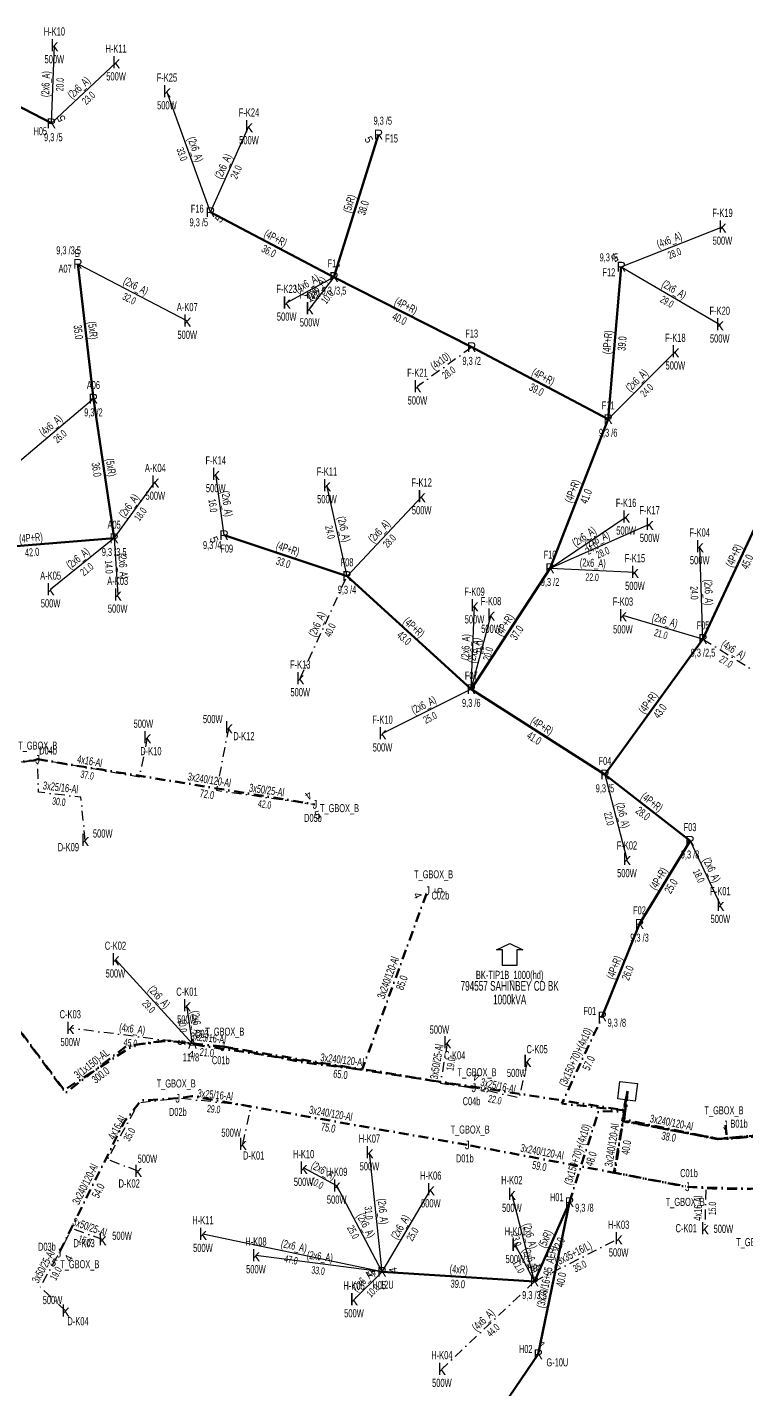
# Model space of a CAD drawing. Header units: millimetres. Extents: x 563565 to 566167, y 4094172 to 4096697.
# Drawn here: x 564904.7 to 565089, y 4095538.6 to 4095887.5 of the extents above; entities that cross this region are included whole.
import ezdxf
from ezdxf.enums import TextEntityAlignment as Align

# ---------------------------------------------------------------- set-up
doc = ezdxf.new("R2010")
doc.units = ezdxf.units.MM
doc.linetypes.add('DASHDOT', pattern=[5, 2.5, -1.25, 0, -1.25])
for name, color, linetype, lineweight in [('DIREK_AG_MEVCUT', 120, 'Continuous', 25), ('DIREK_BOX_YENI', 5, 'Continuous', 25), ('DIREK_OG_MEVCUT', 16, 'Continuous', 25), ('HAT_ABONE_HAVAI_MEVCUT', 56, 'Continuous', 30), ('HAT_ABONE_YERALTI_MEVCUT', 56, 'DASHDOT', 30), ('HAT_ABONE_YERALTI_YENI', 30, 'DASHDOT', 30), ('HAT_AG_HAVAI_MEVCUT', 126, 'Continuous', 50), ('HAT_AG_YERALTI_MEVCUT', 126, 'DASHDOT', 50), ('HAT_AG_YERALTI_YENI', 3, 'DASHDOT', 50), ('HAT_BOX_YERALTI_YENI', 5, 'DASHDOT', 50), ('HAT_OG_YERALTI_YENI', 1, 'DASHDOT', 70), ('KOFRE_ABONE_MEVCUT', 6, 'Continuous', 25), ('TRAFO_MEVCUT', 5, 'Continuous', 30)]:
    doc.layers.add(name, color=color, linetype=linetype, lineweight=lineweight)
doc.styles.add('Direk', font='B_CAD')
doc.styles.get("Standard").update_dxf_attribs({"font": 'Arial'})

# ---------------------------------------------------------------- blocks, each defined once
blk = doc.blocks.new('MEV_BINA_KARE')
at = {"layer": 'TRAFO_MEVCUT', "linetype": 'Continuous'}
for p, q in [((-2.25, -2.25), (-2.25, 2.25)), ((-2.25, 2.25), (2.25, 2.25)), ((0, 1.8), (0, 2.7)), ((2.25, 2.25), (2.25, -2.25)), ((2.25, -2.25), (-2.25, -2.25))]:
    blk.add_line(p, q, dxfattribs=at)
blk = doc.blocks.new('MEV_BETKOSK')
at = {"layer": 'TRAFO_MEVCUT', "linetype": 'Continuous'}
for p, q in [((-3.4, 2), (0, 3.6)), ((0, 3.6), (3.4, 2)), ((-1.8, 2), (-3.4, 2)), ((-1.8, -2), (-1.8, 2)), ((3.4, 2), (1.8, 2)), ((1.8, 2), (1.8, -2)), ((1.8, -2), (-1.8, -2))]:
    blk.add_line(p, q, dxfattribs=at)

msp = doc.modelspace()

# ---------------------------------------------------------------- linework, layer by layer
at = {"layer": 'HAT_ABONE_HAVAI_MEVCUT'}
for p, q in [((564910.92, 4095862.94), (564911.67, 4095882.91)), ((564910.92, 4095862.94), (564927.48, 4095878.52)), ((564951.65, 4095840.2), (564940.49, 4095871.11)), ((564951.65, 4095840.2), (564961.51, 4095862.17)), ((565056.87, 4095826.23), (565082.77, 4095836.45)), ((564917.69, 4095826.95), (564945.7, 4095812.34)), ((565056.87, 4095826.23), (565082.08, 4095811.4)), ((564983.28, 4095823.58), (564971.17, 4095817)), ((564983.28, 4095823.58), (564977.05, 4095815.52)), ((565053.5, 4095787.21), (565070.71, 4095804.48)), ((564921.67, 4095792.42), (564902.23, 4095775.88)), ((564955.15, 4095757.48), (564953, 4095773.08)), ((564926.98, 4095756.67), (564937.52, 4095771.14)), ((564986.62, 4095747.02), (564981.48, 4095770.24)), ((564986.62, 4095747.02), (565005.74, 4095767.41)), ((565038.61, 4095748.99), (565058.09, 4095762.21)), ((565038.61, 4095748.99), (565064.12, 4095760.32)), ((564926.98, 4095756.67), (564910.71, 4095743.57)), ((564926.98, 4095756.67), (564927.89, 4095742.22)), ((565077.78, 4095730.88), (565076.95, 4095754.62)), ((565038.61, 4095748.99), (565060.35, 4095748.04)), ((565018.44, 4095718.03), (565019.27, 4095739.47)), ((565018.44, 4095718.03), (565023.51, 4095737.05)), ((565077.78, 4095730.88), (565057.27, 4095736.92)), ((565018.44, 4095718.03), (564995.71, 4095706.68)), ((565052.68, 4095696.16), (565058.31, 4095674.48)), ((565074.47, 4095679.22), (565082.24, 4095662.76)), ((564947.03, 4095627.25), (564927.31, 4095648.8)), ((564947.03, 4095627.25), (564945.62, 4095637.02)), ((564995.61, 4095568.83), (564992.37, 4095599.41)), ((564983.98, 4095590.89), (564975.5, 4095595.43)), ((564995.61, 4095568.83), (564983.98, 4095590.89)), ((564995.61, 4095568.83), (565008.08, 4095589.94)), ((565034.63, 4095566.38), (565028.83, 4095588.77)), ((564995.61, 4095568.83), (564949.71, 4095578.51)), ((564995.61, 4095568.83), (564963.29, 4095573.05)), ((565034.63, 4095566.38), (565029.73, 4095575.67)), ((564995.61, 4095568.83), (564988.41, 4095561.77))]:
    msp.add_line(p, q, dxfattribs=at)
at = {"layer": 'HAT_ABONE_YERALTI_MEVCUT', "flags": 128}
for points in [[(565018.55, 4095805.61), (565004.65, 4095795.53)], [(564974.64, 4095720.81), (564986.62, 4095747.02)], [(565077.78, 4095730.88), (565091.5, 4095722.33)], [(564947.03, 4095627.25), (564915.74, 4095631.24)], [(565034.63, 4095566.38), (565056.18, 4095577.36)], [(565034.63, 4095566.38), (565010.91, 4095543.95)]]:
    msp.add_lwpolyline(points, dxfattribs=at)
at = {"layer": 'HAT_ABONE_YERALTI_YENI', "flags": 128}
for points in [[(564877.98, 4095708.72), (564880.132601, 4095696.794951), (564903.449844, 4095699.315734), (564907.381047, 4095700.073995)], [(564894.88, 4095711.8), (564896.275227, 4095698.455548), (564907.381047, 4095700.073995)], [(564935.46, 4095705.69), (564933.442184, 4095695.534396), (564907.381047, 4095700.073995)], [(564956.33, 4095708.2), (564953.15748, 4095692.156712), (564978.413612, 4095688.541131)], [(564919.54, 4095679.34), (564918.486807, 4095690.386949), (564907.602426, 4095691.674349), (564907.381047, 4095700.073995)], [(565012.3, 4095627.58), (565010.545875, 4095617.125004), (565019.124103, 4095615.975292)], [(565032.8, 4095622.81), (565030.676129, 4095613.37984), (565019.124103, 4095615.975292)], [(564933.1, 4095594.64), (564925.248634, 4095597.585125), (564933.351151, 4095612.169655), (564943.278463, 4095613.284606)], [(564959.909401, 4095601.546355), (564962.071113, 4095611.353348), (564943.278463, 4095613.284606)], [(565073.812, 4095590.631), (565076.96132, 4095590.309341), (565078.489584, 4095590.264392), (565078.26, 4095579.93)], [(564924.01, 4095577.13), (564916.163851, 4095579.942056), (564912.866009, 4095573.645881)], [(564914.547038, 4095558.891265), (564908.065025, 4095564.923139), (564912.866009, 4095573.645881)]]:
    msp.add_lwpolyline(points, dxfattribs=at)
at = {"layer": 'HAT_AG_HAVAI_MEVCUT'}
for p, q in [((564910.92, 4095862.94), (564877.53, 4095880.37)), ((564983.28, 4095823.58), (564994.68, 4095860.1)), ((564951.65, 4095840.2), (564983.28, 4095823.58)), ((564921.67, 4095792.42), (564917.69, 4095826.95)), ((565053.5, 4095787.21), (565056.87, 4095826.23)), ((564983.28, 4095823.58), (565018.55, 4095805.61)), ((565018.55, 4095805.61), (565053.5, 4095787.21)), ((564926.98, 4095756.67), (564921.67, 4095792.42)), ((565053.5, 4095787.21), (565038.61, 4095748.99)), ((565077.78, 4095730.88), (565096.95, 4095772.03)), ((564986.62, 4095747.02), (564955.15, 4095757.48)), ((564926.98, 4095756.67), (564884.65, 4095753.26)), ((565018.44, 4095718.03), (564986.62, 4095747.02)), ((565038.61, 4095748.99), (565018.44, 4095718.03)), ((565052.68, 4095696.16), (565077.78, 4095730.88)), ((565018.44, 4095718.03), (565052.68, 4095696.16)), ((565074.47, 4095679.22), (565052.68, 4095696.16)), ((565061.53, 4095657.91), (565074.47, 4095679.22)), ((565052, 4095634.25), (565061.53, 4095657.91)), ((565034.63, 4095566.38), (565043.61, 4095586.7)), ((565043.61, 4095586.7), (565035.612373, 4095547.718966)), ((564995.61, 4095568.83), (565034.63, 4095566.38)), ((565035.612373, 4095547.718966), (565012.99999, 4095514.722986))]:
    msp.add_line(p, q, dxfattribs=at)
at = {"layer": 'HAT_AG_YERALTI_MEVCUT', "flags": 128}
for points in [[(565058.462, 4095615.088), (565058.181272, 4095610.113785), (565041.599547, 4095611.908958), (565052, 4095634.25)], [(565043.61, 4095586.7), (565051.03515, 4095609.979992), (565057.821374, 4095609.820316), (565058.462, 4095615.088)]]:
    msp.add_lwpolyline(points, dxfattribs=at)
at = {"layer": 'HAT_AG_YERALTI_YENI', "flags": 128}
for points in [[(565231.49713, 4095608.687192), (565232.222288, 4095604.48562), (565190.792826, 4095607.407302), (565163.67961, 4095608.751277), (565135.9017, 4095607.584446), (565108.613183, 4095605.013365), (565084.480083, 4095602.909753), (565081.032498, 4095603.026621), (565057.111884, 4095607.409298), (565058.462, 4095615.088)], [(565114.975, 4095612.663), (565115.574167, 4095605.61316), (565083.318789, 4095603.042079), (565081.651327, 4095602.81031), (565057.40136, 4095607.485002), (565058.462, 4095615.088)]]:
    msp.add_lwpolyline(points, dxfattribs=at)
at = {"layer": 'HAT_BOX_YERALTI_YENI', "flags": 128}
for points in [[(564862.148, 4095720.412), (564865.943295, 4095694.121273), (564887.518044, 4095698.27641), (564906.419454, 4095699.758909), (564907.381047, 4095700.073995)], [(564907.381047, 4095700.073995), (564923.70205, 4095697.438774), (564978.413612, 4095688.541131)], [(564954.791, 4095626.498), (564939.94598, 4095628.068648), (564932.274958, 4095627.003229), (564914.086564, 4095615.294473), (564881.271354, 4095659.676088), (564875.189453, 4095668.112421), (564861.743096, 4095663.86784), (564810.456908, 4095649.276993), (564805.788, 4095661.413)], [(564954.791, 4095626.498), (564990.512864, 4095620.648092), (565007.249063, 4095666.409307)], [(564954.791, 4095626.498), (564947.03, 4095627.25)], [(565019.124103, 4095615.975292), (564994.22318, 4095620.196107), (564976.127558, 4095622.356778), (564954.791, 4095626.498)], [(565058.462, 4095615.088), (565055.053696, 4095594.215162), (565017.422, 4095601.327)], [(565227.974494, 4095590.767235), (565228.081084, 4095591.559049), (565209.605729, 4095593.048104), (565182.726783, 4095594.816405), (565156.399789, 4095595.753288), (565115.177392, 4095591.756409), (565089.653572, 4095590.085207), (565080.234067, 4095590.16117), (565073.397329, 4095590.616953), (565054.973316, 4095594.239162), (565057.984897, 4095611.27482), (565058.462, 4095615.088)], [(565058.462, 4095615.088), (565057.355884, 4095607.736318), (565055.197058, 4095594.214049), (565073.812, 4095590.631)], [(565058.462, 4095615.088), (565057.369225, 4095607.591396), (565081.385457, 4095602.916703), (565083.898104, 4095603.033571), (565083.547503, 4095606.422723)], [(565058.462, 4095615.088), (565057.571777, 4095607.516983), (565081.576322, 4095602.807231), (565099.427804, 4095604.174578), (565164.274263, 4095609.111384), (565182.809418, 4095607.592109), (565256.367819, 4095602.644831)], [(564943.278463, 4095613.284606), (564933.929405, 4095612.730588), (564929.566512, 4095607.259658), (564912.866009, 4095573.645881)], [(565017.422, 4095601.327), (564946.866525, 4095613.840029), (564943.278463, 4095613.284606)], [(565083.547503, 4095606.422723), (565083.898104, 4095602.916703), (565114.283605, 4095605.487784), (565145.9718, 4095608.505522), (565156.84046, 4095608.622389), (565172.968149, 4095608.271787)], [(565073.812, 4095590.631), (565090.051481, 4095590.099618), (565115.727228, 4095591.998712), (565137.680752, 4095594.049733), (565159.547382, 4095595.374867), (565161.169971, 4095595.600399)]]:
    msp.add_lwpolyline(points, dxfattribs=at)
at = {"layer": 'HAT_OG_YERALTI_YENI', "flags": 128}
for points in [[(564805.788, 4095661.413), (564810.56345, 4095649.596618), (564862.915337, 4095664.771123), (564875.339987, 4095668.066499), (564882.425128, 4095658.073584), (564914.664141, 4095614.736857), (564930.050242, 4095626.613847), (564940.937482, 4095628.053482), (565025.837657, 4095615.19185), (565057.478093, 4095610.249865), (565058.462, 4095615.088)], [(565058.462, 4095615.088), (565057.496446, 4095607.86214), (565081.514943, 4095602.89386), (565115.584684, 4095606.053952), (565141.754196, 4095608.226515), (565164.897766, 4095609.031934), (565237.554779, 4095604.583522), (565286.292329, 4095599.464607), (565323.983558, 4095596.327563), (565340.309921, 4095594.56647), (565355.903754, 4095591.938684), (565360.992553, 4095558.933998), (565367.267251, 4095518.511271), (565413.073392, 4095525.423973), (565450.990788, 4095530.85753), (565449.767, 4095536.37)]]:
    msp.add_lwpolyline(points, dxfattribs=at)

# ---------------------------------------------------------------- block references
at = {"layer": 'TRAFO_MEVCUT'}
msp.add_blockref('MEV_BETKOSK', (565028.274964, 4095649.315501), dxfattribs=at)
at = {"layer": 'TRAFO_MEVCUT', "rotation": 172.79382}
msp.add_blockref('MEV_BINA_KARE', (565058.462, 4095615.088), dxfattribs=at)

# ---------------------------------------------------------------- texts
at = {"layer": 'DIREK_AG_MEVCUT', "linetype": 'ByBlock', "style": 'Direk'}
for p in [(564910.92, 4095862.94), (564994.68, 4095860.1), (564951.65, 4095840.2), (564917.69, 4095826.95), (565056.87, 4095826.23), (564983.28, 4095823.58), (565018.55, 4095805.61), (564921.67, 4095792.42), (565053.5, 4095787.21), (564926.98, 4095756.67), (564955.15, 4095757.48), (564986.62, 4095747.02), (565038.61, 4095748.99), (565077.78, 4095730.88), (565018.44, 4095718.03), (565052.68, 4095696.16), (565074.47, 4095679.22), (565061.53, 4095657.91), (565052, 4095634.25), (565043.61, 4095586.7), (564995.61, 4095568.83), (565034.63, 4095566.38)]:
    msp.add_text('R', height=2.5, dxfattribs=at).set_placement(p, align=Align.MIDDLE_CENTER)
at = {"layer": 'DIREK_AG_MEVCUT', "color": 32, "style": 'Direk'}
for s, rotation, p in [('5', 475.548846, (564913.44621, 4095864.147585)), ('5', 297.663845, (564992.200077, 4095858.800007)), ('5', 411.673229, (564953.846563, 4095838.463592)), ('5', 543.483866, (564917.519851, 4095829.744825)), ('5', 217.416405, (565055.168711, 4095828.453874)), ('5', 293.788881, (564952.587894, 4095756.35057)), ('5', 278.414786, (564992.840143, 4095568.420253)), ('4', 458.414786, (564998.379857, 4095569.239747)), ('4', 522.698484, (565036.445093, 4095550.392275))]:
    msp.add_text(s, height=2, rotation=rotation, dxfattribs=at).set_placement(p, align=Align.MIDDLE_CENTER)
at = {"layer": 'DIREK_AG_MEVCUT', "linetype": 'ByBlock', "width": 0.53}
for s, p in [('9,3 /5', (564995.776499, 4095863.612644)), ('H05', (564908.057865, 4095860.925506)), ('9,3 /5', (564911.408918, 4095859.391165)), ('F15', (564998.021005, 4095859.057079)), ('F16', (564948.26211, 4095841.078749)), ('9,3 /5', (564948.668157, 4095837.601873)), ('9,3 /3,5', (564915.309923, 4095830.41119)), ('F14', (564983.28, 4095827.08)), ('9,3 /5', (565053.675929, 4095828.610884)), ('A07', (564914.412603, 4095825.721721)), ('F12', (565053.677113, 4095824.796308)), ('9,3 /3,5', (564983.28, 4095820.08)), ('F13', (565018.55, 4095809.11)), ('9,3 /2', (565018.55, 4095802.11)), ('A06', (564921.67, 4095795.92)), ('9,3 /2', (564921.67, 4095788.92)), ('F11', (565053.5, 4095790.71)), ('9,3 /6', (565053.5, 4095783.71)), ('A05', (564926.98, 4095760.17)), ('9,3 /3,5', (564926.98, 4095753.17)), ('9,3 /4', (564952.105114, 4095754.949333)), ('F09', (564955.798179, 4095754.040543)), ('F08', (564986.62, 4095750.52)), ('F10', (565038.61, 4095752.49)), ('9,3 /4', (564986.62, 4095743.52)), ('9,3 /2', (565038.61, 4095745.49)), ('F05', (565077.78, 4095734.38)), ('9,3 /2,5', (565077.78, 4095727.38)), ('F07', (565018.44, 4095721.53)), ('9,3 /6', (565018.44, 4095714.53)), ('F04', (565052.68, 4095699.66)), ('9,3 /5', (565052.68, 4095692.66)), ('F03', (565074.47, 4095682.72)), ('9,3 /8', (565074.47, 4095675.72)), ('F02', (565061.53, 4095661.41)), ('9,3 /3', (565061.53, 4095654.41)), ('F01', (565048.789104, 4095635.64289)), ('9,3 /8', (565055.716253, 4095632.637885)), ('H01', (565040.337374, 4095587.940936)), ('9,3 /8', (565047.4076, 4095585.260001)), ('H04', (565034.63, 4095569.88)), ('H05', (564994.848283, 4095565.413893)), ('12U', (564996.833096, 4095565.545118)), ('9,3 /3,5', (565034.63, 4095562.88))]:
    msp.add_text(s, height=2.05, dxfattribs=at).set_placement(p, align=Align.MIDDLE_CENTER)
at = {"layer": 'DIREK_AG_MEVCUT', "width": 0.53}
for s, p in [('H02', (565032.390814, 4095549.087016)), ('G-10U', (565040.482326, 4095545.650919))]:
    msp.add_text(s, height=2.05, dxfattribs=at).set_placement(p, align=Align.MIDDLE_CENTER)
at = {"layer": 'DIREK_AG_MEVCUT', "style": 'Direk'}
msp.add_text('R', height=2.5, dxfattribs=at).set_placement((565035.612373, 4095547.718966), align=Align.MIDDLE_CENTER)
at = {"layer": 'DIREK_BOX_YENI', "width": 0.53}
for s, p in [('T_GBOX_B', (564907.408114, 4095703.596042)), ('D04b', (564910.054575, 4095702.332811)), ('T_GBOX_B', (564984.690047, 4095687.581601)), ('D05b', (564977.901147, 4095685.078852)), ('T_GBOX_B', (565008.791302, 4095670.626198)), ('C02b', (565010.536125, 4095665.207134)), ('T_GBOX_B', (564955.309481, 4095630.347958)), ('C01b', (564954.28822, 4095623.034301)), ('T_GBOX_B', (564942.874321, 4095617.069159)), ('T_GBOX_B', (565019.908049, 4095619.955817)), ('D02b', (564943.294976, 4095609.784645)), ('C04b', (565018.507423, 4095612.530048)), ('T_GBOX_B', (565083.163775, 4095610.194965)), ('B01b', (565087.02923, 4095606.779899)), ('T_GBOX_B', (565018.146139, 4095605.280547)), ('D01b', (565016.791424, 4095597.884272)), ('C01b', (565074.20121, 4095594.109292)), ('T_GBOX_B', (565073.241935, 4095586.75342)), ('D03b', (564909.764978, 4095575.268719)), ('T_GBOX_B', (565091.292162, 4095576.433296)), ('T_GBOX_B', (564918.186776, 4095570.788533))]:
    msp.add_text(s, height=2.05, dxfattribs=at).set_placement(p, align=Align.MIDDLE_CENTER)
at = {"layer": 'DIREK_BOX_YENI', "style": 'Direk', "width": 0.8}
for p in [(564907.381047, 4095700.073995), (564978.413612, 4095688.541131), (565007.249063, 4095666.409307), (564954.791, 4095626.498), (564943.278463, 4095613.284606), (565019.124103, 4095615.975292), (565083.547503, 4095606.422723), (565017.422, 4095601.327), (565073.812, 4095590.631), (564912.866009, 4095573.645881)]:
    msp.add_text('J', height=2.25, dxfattribs=at).set_placement(p, align=Align.MIDDLE_CENTER)
at = {"layer": 'DIREK_BOX_YENI', "color": 32, "style": 'Direk'}
for s, rotation, p in [('4', 576.035491, (564976.766411, 4095690.805359)), ('5', 373.671758, (564979.075418, 4095685.820467)), ('5', 92.411075, (565010.046584, 4095666.5271)), ('4', 294.911075, (565004.709568, 4095665.229916)), ('4', 528.097897, (565019.701575, 4095618.715095)), ('5', 79.619005, (565021.878271, 4095615.470751)), ('4', 421.467539, (564915.32594, 4095572.308442)), ('5', 332.059265, (564911.554047, 4095571.172269))]:
    msp.add_text(s, height=2, rotation=rotation, dxfattribs=at).set_placement(p, align=Align.MIDDLE_CENTER)
at = {"layer": 'DIREK_OG_MEVCUT', "color": 32, "style": 'Direk'}
for s, rotation, p in [('5', 264.032476, (564944.245173, 4095627.541101)), ('4', 353.16619, (564946.696828, 4095624.469893))]:
    msp.add_text(s, height=2, rotation=rotation, dxfattribs=at).set_placement(p, align=Align.MIDDLE_CENTER)
at = {"layer": 'DIREK_OG_MEVCUT', "linetype": 'ByBlock', "style": 'Direk'}
msp.add_text('A', height=2.5, dxfattribs=at).set_placement((564947.03, 4095627.25), align=Align.MIDDLE_CENTER)
at = {"layer": 'DIREK_OG_MEVCUT', "linetype": 'ByBlock', "width": 0.53}
for s, p in [('C03', (564949.44637, 4095629.782026)), ('11 /8', (564946.638678, 4095623.761653))]:
    msp.add_text(s, height=2.05, dxfattribs=at).set_placement(p, align=Align.MIDDLE_CENTER)
at = {"layer": 'HAT_ABONE_HAVAI_MEVCUT', "lineweight": 30, "width": 0.53}
for s, rotation, p in [('(2x6_A)', 87.849191, (564910.445599, 4095872.9569, 282455.835)), ('(2x6_A)', 43.253501, (564918.617557, 4095871.34908, 282463.74)), ('(2x6_A)', 289.852026, (564946.869487, 4095855.943653, 282470.245)), ('(2x6_A)', 65.829752, (564955.804517, 4095851.533032, 282480.755)), ('(4x6_A)', 21.533924, (565069.508006, 4095832.13067, 282541.385)), ('(4x6_A)', 388.51756, (564976.819186, 4095821.03687, 282485.585)), ('(2x6_A)', 332.45348, (564932.088098, 4095820.39864, 282472.85)), ('(2x6_A)', 412.297668, (564979.492481, 4095820.069825, 282488.525)), ('(2x6_A)', 329.533462, (565069.90598, 4095819.547637, 282541.04)), ('(2x6_A)', 45.099703, (565061.502914, 4095796.444994, 282535.355)), ('(4x6_A)', 400.391903, (564911.39919, 4095784.797385, 282451.115)), ('(2x6_A)', 277.847099, (564954.917041, 4095765.39605, 282476.5)), ('(2x6_A)', 53.930271, (564931.562944, 4095764.405454, 282468.76)), ('(2x6_A)', 282.481771, (564984.87991, 4095758.81371, 282490.74)), ('(2x6_A)', 46.841068, (564995.55996, 4095757.796421, 282502.87)), ('(2x6_A)', 34.162571, (565047.872688, 4095756.30333, 282529.045)), ('(2x6_A)', 23.9479, (565051.01998, 4095755.431828, 282532.06)), ('(2x6_A)', 398.839727, (564918.311928, 4095750.782068, 282455.355)), ('(2x6_A)', 273.603488, (564928.283319, 4095749.498424, 282463.945)), ('(2x6_A)', 357.497866, (565049.517108, 4095749.36419, 282530.175)), ('(2x6_A)', 272.002365, (565078.214481, 4095742.7797, 282538.475)), ('(2x6_A)', 343.5908, (565067.765121, 4095734.715378, 282528.635)), ('(2x6_A)', 87.783034, (565018.005636, 4095728.782881, 282509.635)), ('(2x6_A)', 75.074208, (565020.153679, 4095727.758933, 282511.755)), ('(2x6_A)', 386.534795, (565006.69527, 4095713.115464, 282497.855)), ('(2x6_A)', 284.557382, (565056.317712, 4095685.533647, 282529.155)), ('(2x6_A)', 295.269816, (565079.123661, 4095671.352849, 282541.12)), ('(2x6_A)', 312.461046, (564937.797076, 4095638.598825, 282463.655)), ('(2x6_A)', 278.212188, (564947.166284, 4095632.256414, 282472.81)), ('(2x6_A)', 331.836412, (564980.141192, 4095593.909363, 282487.75)), ('(2x6_A)', 276.048016, (564994.835269, 4095584.209558, 282496.185)), ('(2x6_A)', 297.798133, (564990.546907, 4095580.256404, 282491.99)), ('(2x6_A)', 59.429004, (565001.11315, 4095579.817315, 282504.04)), ('(2x6_A)', 284.522909, (565032.55284, 4095577.788152, 282514.415)), ('(2x6_A)', 348.091212, (564972.835401, 4095574.501706, 282474.855)), ('(2x6_A)', 352.561013, (564979.56005, 4095571.782846, 282481.645)), ('(2x6_A)', 297.809355, (565032.931829, 4095571.421551, 282514.865)), ('(2x6_A)', 404.437507, (564991.414889, 4095565.906912, 282494.205))]:
    msp.add_text(s, height=2.05, rotation=rotation, dxfattribs=at).set_placement(p, align=Align.CENTER)
for s, rotation, p in [('20.0', 87.849191, (564912.144401, 4095872.8931, 282455.835)), ('23.0', 43.253501, (564919.782443, 4095870.11092, 282463.74)), ('33.0', 289.852026, (564945.270513, 4095855.366347, 282470.245)), ('24.0', 65.829752, (564957.355483, 4095850.836968, 282480.755)), ('28.0', 21.533924, (565070.131994, 4095830.54933, 282541.385)), ('32.0', 332.45348, (564931.301902, 4095818.89136, 282472.85)), ('14.0', 388.51756, (564977.630814, 4095819.54313, 282485.585)), ('10.0', 412.297668, (564980.837519, 4095819.030175, 282488.525)), ('29.0', 329.533462, (565069.04402, 4095818.082363, 282541.04)), ('24.0', 45.099703, (565062.707086, 4095795.245006, 282535.355)), ('26.0', 400.391903, (564912.50081, 4095783.502615, 282451.115)), ('18.0', 53.930271, (564932.937056, 4095763.404546, 282468.76)), ('16.0', 277.847099, (564953.232959, 4095765.16395, 282476.5)), ('24.0', 282.481771, (564983.22009, 4095758.44629, 282490.74)), ('28.0', 46.841068, (564996.80004, 4095756.633579, 282502.87)), ('24.0', 34.162571, (565048.827312, 4095754.89667, 282529.045)), ('28.0', 23.9479, (565051.71002, 4095753.878172, 282532.06)), ('14.0', 273.603488, (564926.586681, 4095749.391576, 282463.945)), ('21.0', 398.839727, (564919.378072, 4095749.457932, 282455.355)), ('22.0', 357.497866, (565049.442892, 4095747.66581, 282530.175)), ('24.0', 272.002365, (565076.515519, 4095742.7203, 282538.475)), ('21.0', 343.5908, (565067.284879, 4095733.084622, 282528.635)), ('21.0', 87.783034, (565019.704364, 4095728.717119, 282509.635)), ('20.0', 75.074208, (565021.796321, 4095727.321067, 282511.755)), ('25.0', 386.534795, (565007.45473, 4095711.594536, 282497.855)), ('22.0', 284.557382, (565054.672288, 4095685.106353, 282529.155)), ('18.0', 295.269816, (565077.586339, 4095670.627151, 282541.12)), ('29.0', 312.461046, (564936.542924, 4095637.451175, 282463.655)), ('10.0', 278.212188, (564945.483716, 4095632.013586, 282472.81)), ('10.0', 331.836412, (564979.338808, 4095592.410637, 282487.75)), ('31.0', 276.048016, (564993.144731, 4095584.030442, 282496.185)), ('25.0', 297.798133, (564989.043093, 4095579.463596, 282491.99)), ('25.0', 59.429004, (565002.57685, 4095578.952685, 282504.04)), ('23.0', 284.522909, (565030.90716, 4095577.361848, 282514.415)), ('47.0', 348.091212, (564972.484599, 4095572.838294, 282474.855)), ('33.0', 352.561013, (564979.33995, 4095570.097154, 282481.645)), ('11.0', 297.809355, (565031.428171, 4095570.628449, 282514.865)), ('10.0', 404.437507, (564992.605111, 4095564.693088, 282494.205))]:
    msp.add_text(s, height=1.9, rotation=rotation, dxfattribs=at).set_placement(p, align=Align.TOP_CENTER)
at = {"layer": 'HAT_ABONE_YERALTI_MEVCUT', "lineweight": 30, "width": 0.53}
for s, rotation, p in [('(4x10)', 395.948866, (565011.100996, 4095801.25811)), ('(2x6_A)', 65.435928, (564979.856928, 4095734.268354)), ('(4x6_A)', 328.069754, (565085.089553, 4095727.326389)), ('(4x6_A)', 352.733046, (564931.492519, 4095630.088172)), ('(3x35+16/L)', 26.999423, (565045.019116, 4095572.627359)), ('(4x6_A)', 403.398866, (565022.185988, 4095555.7826))]:
    msp.add_text(s, height=2.05, rotation=rotation, dxfattribs=at).set_placement(p, align=Align.CENTER)
for s, rotation, p in [('28.0', 395.948866, (565012.099004, 4095799.88189)), ('40.0', 65.435928, (564981.403072, 4095733.561646)), ('27.0', 328.069754, (565084.190447, 4095725.883611)), ('45.0', 352.733046, (564931.277481, 4095628.401828)), ('35.0', 26.999423, (565045.790884, 4095571.112641)), ('44.0', 403.398866, (565023.354012, 4095554.5474))]:
    msp.add_text(s, height=1.9, rotation=rotation, dxfattribs=at).set_placement(p, align=Align.TOP_CENTER)
at = {"layer": 'HAT_ABONE_YERALTI_YENI', "lineweight": 30, "width": 0.53}
for s, rotation, p in [('4x16-Al', 350.11877, (564920.557481, 4095698.641586)), ('3x25/16-Al', 353.25442, (564913.144458, 4095691.874764)), ('3x50/25-Al', 351.853086, (564965.906001, 4095691.190343)), ('3x50/25-Al', 440.475702, (565010.584654, 4095622.493148)), ('3x25/16-Al', 347.337342, (565025.086445, 4095615.506892)), ('3x25/16-Al', 354.132501, (564952.761682, 4095613.164524)), ('4x16-Al', 60.945396, (564928.556859, 4095605.290186)), ('4x16-Al', 448.727351, (565077.525002, 4095585.116075)), ('3x50/25-Al', 340.282344, (564920.373703, 4095579.33619)), ('3x50/25-Al', 61.171675, (564909.720859, 4095569.694369))]:
    msp.add_text(s, height=2.05, rotation=rotation, dxfattribs=at).set_placement(p, align=Align.CENTER)
for s, rotation, p in [('37.0', 350.11877, (564920.26575, 4095696.966805)), ('30.0', 353.25442, (564912.944775, 4095690.186533)), ('42.0', 351.853086, (564965.665091, 4095689.5075)), ('19.0', 440.475702, (565012.261221, 4095622.211856)), ('29.0', 354.132501, (564952.587894, 4095611.47343)), ('22.0', 347.337342, (565024.713787, 4095613.84824)), ('35.0', 60.945396, (564930.042926, 4095604.464593)), ('15.0', 448.727351, (565079.224583, 4095585.078317)), ('15.0', 340.282344, (564919.800148, 4095577.735866)), ('19.0', 61.171675, (564911.210175, 4095568.874651))]:
    msp.add_text(s, height=1.9, rotation=rotation, dxfattribs=at).set_placement(p, align=Align.TOP_CENTER)
at = {"layer": 'HAT_AG_HAVAI_MEVCUT', "lineweight": 30, "width": 0.53}
for s, rotation, p in [('(5xR)', 72.663843, (564988.168613, 4095842.093281, 282497.34)), ('(4P+R)', 332.280295, (564967.860375, 4095832.642449, 282491.64)), ('(4P+R)', 333.001241, (565001.300876, 4095815.352364, 282509.275)), ('(5xR)', 276.575017, (564920.524409, 4095809.782328, 282458.845)), ('(4P+R)', 85.063843, (565054.338152, 4095806.793139, 282528.435)), ('(4P+R)', 332.234703, (565036.420973, 4095797.162134, 282526.75)), ('(5xR)', 278.448459, (564925.165776, 4095774.669882, 282460.835)), ('(4P+R)', 428.714778, (565045.262983, 4095768.408559, 282519.305)), ('(4P+R)', 364.60566, (564905.746747, 4095755.812255, 282442.325)), ('(4P+R)', 341.614223, (564971.153101, 4095753.056611, 282477.575)), ('(4P+R)', 65.021231, (565086.594505, 4095751.81394, 282548.475)), ('(4P+R)', 416.916328, (565027.812807, 4095733.973984, 282509.22)), ('(4P+R)', 317.664531, (565003.10245, 4095733.153332, 282493.31)), ('(4P+R)', 54.135845, (565064.541153, 4095714.017986, 282538.89)), ('(4P+R)', 327.432545, (565036.017548, 4095707.811345, 282526.34)), ('(4P+R)', 322.137761, (565064.0967, 4095688.361065, 282526.34)), ('(4P+R)', 58.73276, (565067.273458, 4095669.006176, 282537.235)), ('(4P+R)', 68.060941, (565055.976555, 4095646.397577, 282530.765)), ('(5xR)', 66.157968, (565038.342536, 4095576.883584, 282521.805)), ('(3x70/16+95_AER)', 438.405684, (565038.77853, 4095567.380317)), ('(4xR)', 356.407211, (565015.173265, 4095568.453329, 282517.315))]:
    msp.add_text(s, height=2.05, rotation=rotation, dxfattribs=at).set_placement(p, align=Align.CENTER)
for s, rotation, p in [('38.0', 72.663843, (564989.791387, 4095841.586719, 282497.34)), ('36.0', 332.280295, (564967.069625, 4095831.137551, 282491.64)), ('40.0', 333.001241, (565000.529124, 4095813.837636, 282509.275)), ('35.0', 276.575017, (564918.835591, 4095809.587672, 282458.845)), ('39.0', 85.063843, (565056.031848, 4095806.646861, 282528.435)), ('39.0', 332.234703, (565035.629027, 4095795.657866, 282526.75)), ('36.0', 278.448459, (564923.484224, 4095774.420118, 282460.835)), ('41.0', 428.714778, (565046.847017, 4095767.791441, 282519.305)), ('42.0', 364.60566, (564905.883253, 4095754.117745, 282442.325)), ('33.0', 341.614223, (564970.616899, 4095751.443389, 282477.575)), ('45.0', 65.021231, (565088.135495, 4095751.09606, 282548.475)), ('37.0', 416.916328, (565029.237193, 4095733.046016, 282509.22)), ('43.0', 317.664531, (565001.95755, 4095731.896668, 282493.31)), ('43.0', 54.135845, (565065.918847, 4095713.022014, 282538.89)), ('41.0', 327.432545, (565035.102452, 4095706.378655, 282526.34)), ('28.0', 322.137761, (565063.0533, 4095687.018935, 282526.34)), ('25.0', 58.73276, (565068.726542, 4095668.123824, 282537.235)), ('26.0', 68.060941, (565057.553445, 4095645.762423, 282530.765)), ('22.0', 66.157968, (565039.897464, 4095576.196416, 282521.805)), ('39.0', 356.407211, (565015.066735, 4095566.756671, 282517.315)), ('40.0', 438.405684, (565040.443842, 4095567.03865))]:
    msp.add_text(s, height=2.05, rotation=rotation, dxfattribs=at).set_placement(p, align=Align.TOP_CENTER)
at = {"layer": 'HAT_AG_YERALTI_MEVCUT', "lineweight": 30, "width": 0.53}
for rotation, p in [(65.036551, (565046.029183, 4095623.438213)), (72.309926, (565046.512768, 4095598.598284))]:
    msp.add_text('(3x150+70)+(4x10)', height=2.05, rotation=rotation, dxfattribs=at).set_placement(p, align=Align.CENTER)
for s, rotation, p in [('57.0', 65.036551, (565047.570364, 4095622.720745)), ('48.0', 72.309926, (565048.132382, 4095598.081708))]:
    msp.add_text(s, height=2.05, rotation=rotation, dxfattribs=at).set_placement(p, align=Align.TOP_CENTER)
at = {"layer": 'HAT_BOX_YERALTI_YENI', "lineweight": 30, "width": 0.53}
for s, rotation, p in [('3x240/120-Al', 350.762958, (564951.194273, 4095693.82893)), ('3x240/120-Al', 69.911073, (564998.082677, 4095643.820656)), ('3x25/16-Al', 354.466038, (564950.992435, 4095627.72007)), ('3x240/120-Al', 353.19095, (564985.276146, 4095622.120447)), ('3x240/120-Al', 349.943444, (564982.292692, 4095608.420641)), ('3x240/120-Al', 348.985266, (565069.539743, 4095606.088391)), ('3x240/120-Al', 440.929295, (565055.4371, 4095601.109189)), ('3x240/120-Al', 349.297607, (565036.395702, 4095598.606481)), ('3x240/120-Al', 423.580203, (564920.455036, 4095590.830972))]:
    msp.add_text(s, height=2.05, rotation=rotation, dxfattribs=at).set_placement(p, align=Align.CENTER)
for s, rotation, p in [('72.0', 350.762958, (564950.92139, 4095692.150975)), ('85.0', 69.911073, (564999.67925, 4095643.236743)), ('21.0', 354.466038, (564950.828495, 4095626.027994)), ('65.0', 353.19095, (564985.074592, 4095620.432437)), ('75.0', 349.943444, (564981.995838, 4095606.74676)), ('38.0', 348.985266, (565069.214939, 4095604.419708)), ('40.0', 440.929295, (565057.115841, 4095600.841178)), ('59.0', 349.297607, (565036.079999, 4095596.936053)), ('54.0', 423.580203, (564921.977485, 4095590.074566))]:
    msp.add_text(s, height=2.05, rotation=rotation, dxfattribs=at).set_placement(p, align=Align.TOP_CENTER)
at = {"layer": 'HAT_OG_YERALTI_YENI', "lineweight": 30, "width": 0.53}
msp.add_text('3(1x150)-AL', height=2.05, rotation=37.665621, dxfattribs=at).set_placement((564921.837797, 4095621.348204), align=Align.CENTER)
msp.add_text('300.0', height=2.05, rotation=37.665621, dxfattribs=at).set_placement((564922.876586, 4095620.0025), align=Align.TOP_CENTER)
at = {"layer": 'KOFRE_ABONE_MEVCUT', "linetype": 'ByBlock', "width": 0.6}
for s, p in [('H-K10', (564911.67, 4095885.41)), ('H-K11', (564927.48, 4095881.02)), ('F-K25', (564940.49, 4095873.61)), ('F-K24', (564961.51, 4095864.67)), ('F-K19', (565082.77, 4095838.95)), ('F-K23', (564971.17, 4095819.5)), ('F-K22', (564977.05, 4095818.02)), ('A-K07', (564945.7, 4095814.84)), ('F-K20', (565082.08, 4095813.9)), ('F-K18', (565070.71, 4095806.98)), ('F-K21', (565004.65, 4095798.03)), ('A-K04', (564937.52, 4095773.64)), ('F-K14', (564953, 4095775.58)), ('F-K11', (564981.48, 4095772.74)), ('F-K12', (565005.74, 4095769.91)), ('F-K16', (565058.09, 4095764.71)), ('F-K17', (565064.12, 4095762.82)), ('F-K04', (565076.95, 4095757.12)), ('F-K15', (565060.35, 4095750.54)), ('A-K05', (564910.71, 4095746.07)), ('A-K03', (564927.89, 4095744.72)), ('F-K09', (565019.27, 4095741.97)), ('F-K08', (565023.51, 4095739.55)), ('F-K03', (565057.27, 4095739.42)), ('F-K13', (564974.64, 4095723.31)), ('F-K10', (564995.71, 4095709.18)), ('F-K02', (565058.31, 4095676.98)), ('F-K01', (565082.24, 4095665.26)), ('C-K02', (564927.31, 4095651.3)), ('C-K01', (564945.62, 4095639.52)), ('C-K03', (564915.74, 4095633.74)), ('H-K07', (564992.37, 4095601.91)), ('H-K10', (564975.5, 4095597.93)), ('H-K09', (564983.98, 4095593.39)), ('H-K06', (565008.08, 4095592.44)), ('H-K02', (565028.83, 4095591.27)), ('H-K11', (564949.71, 4095581.01)), ('H-K01', (565029.73, 4095578.17)), ('H-K03', (565056.18, 4095579.86)), ('H-K08', (564963.29, 4095575.55)), ('H-K05', (564988.41, 4095564.27)), ('H-K04', (565010.91, 4095546.45))]:
    msp.add_text(s, height=2.1, dxfattribs=at).set_placement(p, align=Align.CENTER)
at = {"layer": 'KOFRE_ABONE_MEVCUT', "linetype": 'ByBlock', "style": 'Direk'}
for p in [(564911.67, 4095882.91), (564927.48, 4095878.52), (564940.49, 4095871.11), (564961.51, 4095862.17), (565082.77, 4095836.45), (564971.17, 4095817), (564977.05, 4095815.52), (564945.7, 4095812.34), (565082.08, 4095811.4), (565070.71, 4095804.48), (565004.65, 4095795.53), (564937.52, 4095771.14), (564953, 4095773.08), (564981.48, 4095770.24), (565005.74, 4095767.41), (565058.09, 4095762.21), (565064.12, 4095760.32), (565076.95, 4095754.62), (565060.35, 4095748.04), (564910.71, 4095743.57), (564927.89, 4095742.22), (565019.27, 4095739.47), (565023.51, 4095737.05), (565057.27, 4095736.92), (564974.64, 4095720.81), (564956.33, 4095708.2), (564935.46, 4095705.69), (564995.71, 4095706.68), (564919.54, 4095679.34), (565058.31, 4095674.48), (565082.24, 4095662.76), (564927.31, 4095648.8), (564945.62, 4095637.02), (564915.74, 4095631.24), (565012.3, 4095627.58), (565032.8, 4095622.81), (564959.909401, 4095601.546355), (564992.37, 4095599.41), (564975.5, 4095595.43), (564933.1, 4095594.64), (564983.98, 4095590.89), (565008.08, 4095589.94), (565028.83, 4095588.77), (564949.71, 4095578.51), (565078.26, 4095579.93), (564924.01, 4095577.13), (565029.73, 4095575.67), (565056.18, 4095577.36), (564963.29, 4095573.05), (564988.41, 4095561.77), (564914.547038, 4095558.891265), (565010.91, 4095543.95)]:
    msp.add_text('k', height=3, dxfattribs=at).set_placement(p, align=Align.MIDDLE_CENTER)
at = {"layer": 'KOFRE_ABONE_MEVCUT', "linetype": 'ByBlock', "width": 0.6}
for p in [(564911.67, 4095880.41), (564927.48, 4095876.02), (564940.49, 4095868.61), (564961.51, 4095859.67), (565082.77, 4095833.95), (564971.17, 4095814.5), (564945.7, 4095809.84), (564977.05, 4095813.02), (565082.08, 4095808.9), (565070.71, 4095801.98), (565004.65, 4095793.03), (564937.52, 4095768.64), (564953, 4095770.58), (564981.48, 4095767.74), (565005.74, 4095764.91), (565058.09, 4095759.71), (565064.12, 4095757.82), (565076.95, 4095752.12), (565060.35, 4095745.54), (564910.71, 4095741.07), (564927.89, 4095739.72), (565019.27, 4095736.97), (565023.51, 4095734.55), (565057.27, 4095734.42), (564974.64, 4095718.31), (564995.71, 4095704.18), (565058.31, 4095671.98), (565082.24, 4095660.26), (564927.31, 4095646.3), (564945.62, 4095634.52), (564915.74, 4095628.74), (564992.37, 4095596.91), (564975.5, 4095592.93), (564983.98, 4095588.39), (565008.08, 4095587.44), (565028.83, 4095586.27), (564949.71, 4095576.01), (565029.73, 4095573.17), (565056.18, 4095574.86), (564963.29, 4095570.55), (564988.41, 4095559.27), (565010.91, 4095541.45)]:
    msp.add_text('500W', height=2.1, dxfattribs=at).set_placement(p, align=Align.TOP_CENTER)
for s, p in [('500W', (564934.479241, 4095709.197748)), ('500W', (564952.235589, 4095710.390288)), ('D-K12', (564960.204814, 4095706.009712)), ('D-K10', (564936.388567, 4095702.182252)), ('500W', (564924.0599, 4095681.088186)), ('D-K09', (564915.256172, 4095677.591814)), ('500W', (565010.284653, 4095630.871163)), ('C-K04', (565014.205766, 4095624.288837)), ('C-K05', (565035.301223, 4095625.855597)), ('500W', (565030.091265, 4095619.764403)), ('500W', (564956.943042, 4095604.47571)), ('500W', (564935.494352, 4095597.808249)), ('D-K01', (564962.716663, 4095598.631783)), ('D-K02', (564930.830704, 4095591.471751)), ('C-K01', (565073.475304, 4095580.009341)), ('500W', (565083.011567, 4095579.850659)), ('D-K03', (564919.277501, 4095576.181248)), ('500W', (564929.006798, 4095578.078752)), ('500W', (564911.191145, 4095561.613615)), ('D-K04', (564917.724598, 4095556.182653))]:
    msp.add_text(s, height=2.1, dxfattribs=at).set_placement(p, align=Align.MIDDLE_CENTER)
at = {"layer": 'TRAFO_MEVCUT', "width": 0.6}
for s, height, p in [('BK-TIP1B_1000(hd)', 2.1, (565028.274964, 4095643.815501)), ('794557 SAHINBEY CD BK', 2.5, (565028.274964, 4095640.815501)), ('1000kVA', 2.5, (565028.274964, 4095637.315501))]:
    msp.add_text(s, height=height, dxfattribs=at).set_placement(p, align=Align.CENTER)

doc.saveas('drawing.dxf')
